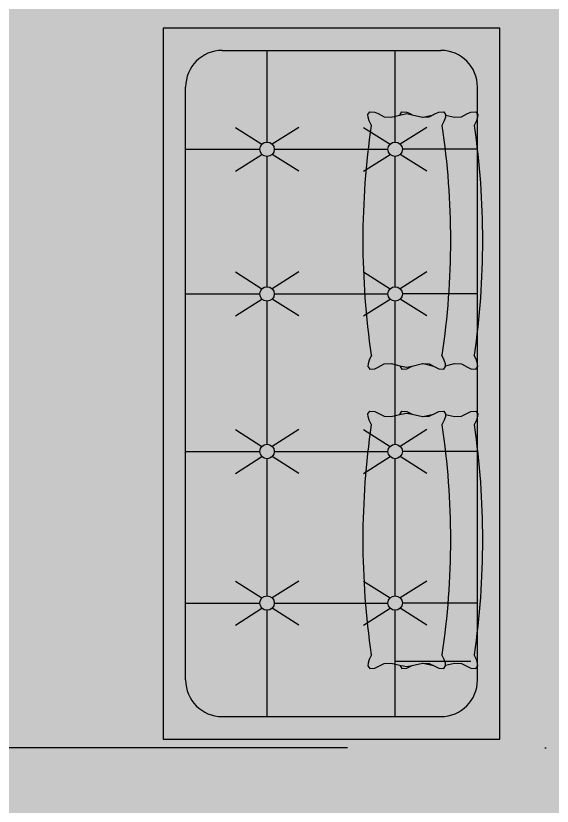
# Model space of a CAD drawing. Header units: centimetres. Extents: x 0 to 1084401, y -139216 to 99734.
# Drawn here: x 910797.2 to 910907.5, y 11779.7 to 11942.2 of the extents above; entities that cross this region are included whole.
import ezdxf

# ---------------------------------------------------------------- set-up
doc = ezdxf.new("R2010")
doc.units = ezdxf.units.CM
doc.header["$LTSCALE"] = 4
doc.linetypes.add('DASHDOT', pattern=[25.4, 12.7, -6.35, 0, -6.35])
for name, color, linetype in [('0.4', 4, 'Continuous'), ('AIT-LAY-HTC', 254, 'Continuous'), ('AIT-LAY-MOB', 2, 'Continuous'), ('B-CORTE', 4, 'DASHDOT')]:
    doc.layers.add(name, color=color, linetype=linetype)

# ---------------------------------------------------------------- blocks, each defined once
blk = doc.blocks.new('A$C488113EE')
at = {"layer": 'AIT-LAY-HTC'}
h = blk.add_hatch(color=252, dxfattribs=at)
h.paths.add_polyline_path([(0.6737887888205023, 0.2598102904031308), (0.6825704459604651, 0.2765291510790462), (0.686741961552741, 0.2849983556306626), (0.6874667224078621, 0.2987345476632051), (0.6802739420997739, 0.3035019179134402), (0.6732953346212014, 0.3030251787246705), (0.6635821684544965, 0.2999555357794002), (0.650774633246499, 0.2937785234166661, 0.07309790113373814), (0.03669210851637672, 0.2937785234166661), (0.02388457330826554, 0.2999555357793788), (0.01417140714167431, 0.303025178724674), (0.007192799663073401, 0.3035019179134402), (1.935492832672026e-08, 0.2987345476631766), (0.0007247802101346679, 0.2849983556305773), (0.00489629580295059, 0.276529151079064), (0.01367795294234497, 0.2598102904032693), (0.01434502991551767, 0.2418521493647141), (0.008670229668496177, 0.2176499509981973), (0.01417140714170273, 0.2172741415127106), (0.0238845733082087, 0.2142044985675007), (0.03669210851637672, 0.2080274862047311, -0.07309790113373814), (0.650774633246499, 0.2080274862047311), (0.6635821684545817, 0.2142044985675149), (0.6732953346212298, 0.2172741415127071), (0.6787965120943227, 0.2176499509982008), (0.673121711847358, 0.2418521493647923)])
h.paths.add_polyline_path([(0.6729431969841073, 0.1568624521019757), (0.6731889211572479, 0.1579104299904692), (0.6737887888205307, 0.1740592531912881), (0.6825704459608914, 0.1907781138686353), (0.6867419615527126, 0.1992473184185393), (0.687466722407919, 0.212983510451263), (0.6802739420998591, 0.2177508807015052), (0.673295334621173, 0.2172741415127035), (0.6635821684546102, 0.2142044985674225), (0.650774633246499, 0.2080274862047311, 0.07309790113373814), (0.03669210851637672, 0.2080274862047311), (0.02388457330800975, 0.2142044985675149), (0.01417140714167431, 0.2172741415127035), (0.007192799663073401, 0.2177508807015016), (1.935498517013912e-08, 0.2129835104512097), (0.0007247802101346679, 0.1992473184185464), (0.004896295803632711, 0.1907781138645781), (0.01367795294231655, 0.1740592531912384), (0.01427782060568461, 0.1579104299903022), (0.0145235447787968, 0.1568624521020041), (0.007889004141105715, 0.128567100443302), (0.004990184934939634, 0.1139869334958696), (0.007889004140992029, 0.09940676654948888), (0.01434502991563136, 0.07187275483892464), (0.01367795294231655, 0.05391461380055773), (0.004896295803007433, 0.03719575312599588), (0.0007247802100778244, 0.02872654857315027), (1.935495674842969e-08, 0.01499035654061842), (0.007192799663073401, 0.01022298629034779), (0.01417140714167431, 0.01069972547908904), (0.02388457330815186, 0.01376936842437715), (0.03669210851637672, 0.01994638078712185, 0.07309790113373545), (0.6507746332464421, 0.01994638078712896), (0.6635821684544965, 0.01376936842437715), (0.673295334621173, 0.01069972547912101), (0.6802739420997739, 0.01022298629035134), (0.6874667224079758, 0.01499035654060776), (0.6867419615527126, 0.02872654857321422), (0.6825704459602093, 0.037195753124454), (0.6737887888205591, 0.05391461380061102), (0.6731217118472728, 0.07187275483872568), (0.67957773762177, 0.09940676654861491), (0.6824765568279361, 0.1139869334959869), (0.6795777376219405, 0.1285671004419626)])
h.paths.add_polyline_path([(1.47972342017971, 0.09940676654824188), (1.482622239385847, 0.1139869334959016), (1.479723420179624, 0.1285671004441191), (1.473088879542075, 0.1568624521019331), (1.473334603715131, 0.1579104299905048), (1.473934471378499, 0.1740592531913023), (1.482716128518462, 0.1907781138678537), (1.486887644110681, 0.1992473184185357), (1.48761240496583, 0.2129835104512239), (1.480419624657742, 0.2177508807015052), (1.473441017179169, 0.2172741415127071), (1.463727851012493, 0.2142044985674971), (1.45092031580441, 0.2080274862047311, 0.07309790113373472), (0.8368377910743163, 0.2080274862047311), (0.824030255866063, 0.2142044985675149), (0.8143170896996139, 0.2172741415127071), (0.807338482221013, 0.2177508807015087), (0.8001457019128964, 0.2129835104512168), (0.8008704627681595, 0.1992473184185677), (0.8050419783593838, 0.1907781138691895), (0.8138236355002846, 0.1740592531912171), (0.8144235031635674, 0.1579104299904941), (0.8146692273367933, 0.1568624521021), (0.8080346866988748, 0.1285671004427655), (0.8051358674928224, 0.1139869334959052), (0.8080346866990453, 0.099406766548924), (0.8144907124735141, 0.07187275483867239), (0.813823635500313, 0.05391461380067852), (0.8050419783611176, 0.0371957531259568), (0.8008704627680459, 0.02872654857326751), (0.8001457019128964, 0.01499035654061132), (0.8073384822209846, 0.01022298629034424), (0.8143170896995571, 0.01069972547911746), (0.824030255866063, 0.01376936842436649), (0.8368377910743163, 0.01994638078712185, 0.07309790113373886), (1.45092031580441, 0.01994638078711475), (1.463727851012635, 0.01376936842435939), (1.473441017179084, 0.01069972547909259), (1.480419624657685, 0.01022298629034779), (1.487612404965915, 0.01499035654059711), (1.486887644110681, 0.0287265485731929), (1.482716128518149, 0.03719575312391754), (1.473934471378442, 0.05391461380053997), (1.473267394405241, 0.07187275483878253)])
h.paths.add_polyline_path([(1.47393447137847, 0.2598102904031698), (1.482716128516813, 0.2765291510777672), (1.486887644110681, 0.2849983556305773), (1.487612404965915, 0.2987345476631944), (1.480419624657742, 0.3035019179134402), (1.473441017179141, 0.303025178724674), (1.463727851012493, 0.2999555357794108), (1.45092031580441, 0.2937785234166661, 0.07309790113373472), (0.8368377910743163, 0.2937785234166661), (0.8240302558661199, 0.2999555357794215), (0.8143170896996139, 0.3030251787246669), (0.8073384822209846, 0.3035019179134402), (0.8001457019128679, 0.2987345476631909), (0.8008704627681027, 0.2849983556306235), (0.805041978361487, 0.2765291510767796), (0.8138236355002277, 0.2598102904032658), (0.8144907124734857, 0.2418521493649273), (0.8088159122264358, 0.2176499509982044), (0.8143170896996708, 0.2172741415127106), (0.8240302558662904, 0.2142044985674403), (0.8368377910743163, 0.2080274862047311, -0.07309790113373472), (1.45092031580441, 0.2080274862047311), (1.463727851012408, 0.2142044985674545), (1.473441017179113, 0.2172741415127035), (1.478942194652291, 0.2176499509981973), (1.473267394405269, 0.241852149364842)])
blk.add_line((0.01901602203514585, 0.2849983556302398), (0.01901602203514585, 0.08430472682137591))
for points in [[(0.008670229668496177, 0.2176499509981973), (0.01434502991557451, 0.2418521493648775), (0.01367795294234497, 0.2598102904031983), (0.004896295802637951, 0.276529151078666), (0.0007247802101346679, 0.2849983556305808), (1.935495674842969e-08, 0.2987345476631909), (0.007192799663073401, 0.3035019179134402), (0.01417140714167431, 0.3030251787246705), (0.02388457330826554, 0.2999555357794357), (0.03669210851637672, 0.2937785234166661)], [(0.6787965120943795, 0.2176499509981973), (0.6731217118473012, 0.2418521493648775), (0.6737887888205307, 0.2598102904031983), (0.6825704459602946, 0.2765291510786945), (0.686741961552741, 0.2849983556305808), (0.687466722407919, 0.2987345476631909), (0.6802739420998023, 0.3035019179134402), (0.6732953346212014, 0.3030251787246705), (0.6635821684546102, 0.2999555357794357), (0.650774633246499, 0.2937785234166661)], [(0.8088159122264074, 0.2176499509981973), (0.8144907124735141, 0.2418521493648775), (0.8138236355002846, 0.2598102904031983), (0.8050419783605207, 0.2765291510786945), (0.8008704627680743, 0.2849983556305808), (0.8001457019128679, 0.2987345476631909), (0.8073384822209846, 0.3035019179134402), (0.8143170896996139, 0.3030251787246705), (0.8240302558662052, 0.2999555357794357), (0.8368377910743163, 0.2937785234166661)], [(1.478942194652319, 0.2176499509981973), (1.473267394405241, 0.2418521493648775), (1.47393447137847, 0.2598102904031983), (1.482716128518177, 0.276529151078666), (1.486887644110681, 0.2849983556305808), (1.487612404965859, 0.2987345476631909), (1.480419624657742, 0.3035019179134402), (1.473441017179141, 0.3030251787246705), (1.46372785101255, 0.2999555357794357), (1.45092031580441, 0.2937785234166661)], [(0.03669210851637672, 0.01994638078712185), (0.02388457330826554, 0.0137693684243807), (0.01417140714167431, 0.01069972547908904), (0.00719279966304498, 0.01022298629034779), (1.935495674842969e-08, 0.01499035654056868), (0.0007247802101346679, 0.02872654857317869), (0.004896295802637951, 0.03719575312509349), (0.01367795294234497, 0.05391461380056128), (0.01434502991557451, 0.071872754838882), (0.007889004141048872, 0.09940676654894176), (0.004990184934939634, 0.1139869334958981), (0.007889004141048872, 0.1285671004428544), (0.01434502991557451, 0.1561011121529425), (0.01367795294234497, 0.1740592531912348), (0.004896295802637951, 0.1907781138667595), (0.0007247802101346679, 0.1992473184186174), (1.935495674842969e-08, 0.2129835104512274), (0.007192799663073401, 0.2177508807015052), (0.01417140714167431, 0.2172741415127071), (0.02388457330826554, 0.2142044985674723), (0.03669210851637672, 0.2080274862047311)], [(0.6507746332464706, 0.01994638078712185), (0.6635821684546102, 0.0137693684243807), (0.6732953346212014, 0.01069972547911746), (0.6802739420998023, 0.01022298629034779), (0.687466722407919, 0.01499035654059711), (0.686741961552741, 0.02872654857320711), (0.6825704459602946, 0.03719575312509349), (0.6737887888205307, 0.05391461380058971), (0.6731217118473012, 0.07187275483891042), (0.6795777376217984, 0.09940676654897018), (0.6824765568279361, 0.1139869334959265), (0.6795777376217984, 0.1285671004428544), (0.6731217118473012, 0.1561011121529425), (0.6737887888205307, 0.1740592531912348), (0.6825704459602946, 0.1907781138667595), (0.686741961552741, 0.1992473184186174), (0.687466722407919, 0.2129835104512274), (0.6802739420998023, 0.2177508807015052), (0.6732953346212014, 0.2172741415127071), (0.6635821684546102, 0.2142044985674723), (0.650774633246499, 0.2080274862047311)], [(0.8368377910743163, 0.01994638078712185), (0.8240302558662052, 0.0137693684243807), (0.8143170896996139, 0.01069972547911746), (0.8073384822209846, 0.01022298629034779), (0.8001457019128679, 0.01499035654059711), (0.8008704627680743, 0.02872654857320711), (0.8050419783605207, 0.03719575312509349), (0.8138236355002846, 0.05391461380058971), (0.8144907124735141, 0.07187275483891042), (0.8080346866989885, 0.09940676654897018), (0.8051358674928792, 0.1139869334959265), (0.8080346866989885, 0.1285671004428544), (0.8144907124735141, 0.1561011121529425), (0.8138236355002846, 0.1740592531912348), (0.8050419783605207, 0.1907781138667595), (0.8008704627680743, 0.1992473184186174), (0.8001457019128679, 0.2129835104512274), (0.8073384822209846, 0.2177508807015052), (0.8143170896996139, 0.2172741415127071), (0.8240302558662052, 0.2142044985674723), (0.8368377910743163, 0.2080274862047311)], [(1.45092031580441, 0.01994638078712185), (1.46372785101255, 0.0137693684243807), (1.473441017179141, 0.01069972547908904), (1.480419624657742, 0.01022298629034779), (1.487612404965859, 0.01499035654056868), (1.486887644110681, 0.02872654857317869), (1.482716128518177, 0.03719575312509349), (1.47393447137847, 0.05391461380056128), (1.473267394405241, 0.071872754838882), (1.479723420179738, 0.09940676654894176), (1.482622239385876, 0.1139869334958981), (1.479723420179738, 0.1285671004428544), (1.473267394405241, 0.1561011121529425), (1.47393447137847, 0.1740592531912348), (1.482716128518177, 0.1907781138667595), (1.486887644110681, 0.1992473184186174), (1.487612404965859, 0.2129835104512274), (1.480419624657742, 0.2177508807015052), (1.473441017179141, 0.2172741415127071), (1.46372785101255, 0.2142044985674723), (1.45092031580441, 0.2080274862047311)], [(0.01427782060562777, 0.1558144742132477), (0.01434502991557451, 0.1576237920508454), (0.00792175467040579, 0.1850181275128371)], [(0.6731889211572479, 0.1558144742132761), (0.6731217118473012, 0.1576237920508738), (0.6795449870925268, 0.1850181275128371)], [(0.8144235031635674, 0.1558144742132761), (0.8144907124735141, 0.1576237920508738), (0.8080674372282886, 0.1850181275128371)], [(1.473334603715159, 0.1558144742132477), (1.473267394405241, 0.1576237920508454), (1.479690669650381, 0.1850181275128371)], [(0.008670229668496177, 0.09607495320559067), (0.00719279966304498, 0.09597402350228279), (1.935495674842969e-08, 0.1007413937525321), (0.0007247802101346679, 0.1144775857851705), (0.004896295802637951, 0.1229467903370285), (0.00792175467040579, 0.1287067766909793)], [(0.6787965120943795, 0.09607495320559067), (0.6802739420998023, 0.09597402350228279), (0.687466722407919, 0.1007413937525605), (0.686741961552741, 0.1144775857851705), (0.6825704459602946, 0.1229467903370285), (0.6795449870925268, 0.1287067766909793)], [(0.8088159122264074, 0.09607495320559067), (0.8073384822209846, 0.09597402350228279), (0.8001457019128679, 0.1007413937525605), (0.8008704627680743, 0.1144775857851705), (0.8050419783605207, 0.1229467903370285), (0.8080674372282886, 0.1287067766909793)], [(1.478942194652319, 0.09607495320559067), (1.480419624657742, 0.09597402350228279), (1.487612404965859, 0.1007413937525321), (1.486887644110681, 0.1144775857851705), (1.482716128518177, 0.1229467903370285), (1.479690669650381, 0.1287067766909793)]]:
    blk.add_lwpolyline(points)
for centre, radius, start, end in [((0.3437333708814378, -1.795205175731365), 2.111427770988389, 81.63846911779682, 98.36153088219987), ((1.143879053439349, -1.795205175731365), 2.111427770988389, 81.63846911779682, 98.36153088219987), ((0.3437333708814378, -1.880956212943328), 2.111427770988389, 81.63846911779682, 98.36153088219987), ((1.143879053439349, -1.880956212943328), 2.111427770988389, 81.63846911779682, 98.36153088219987), ((0.3437333708814663, 2.108930079935124), 2.111427770988327, 261.6384691177968, 278.3615308822032), ((1.143879053439349, 2.108930079935096), 2.111427770988327, 261.6384691177968, 278.3615308822032)]:
    blk.add_arc(centre, radius, start, end)
blk = doc.blocks.new('A$C5116721E')
at = {"layer": 'AIT-LAY-HTC'}
blk.add_hatch(color=252, dxfattribs=at).paths.add_polyline_path([(1.859999996661494, 0.8600000239219776), (-0.04000000333849907, 0.8600000239219776), (-0.04000000333849926, -0.03999997607780792), (1.859999996661494, -0.03999997607780777)])
h = blk.add_hatch(color=255, dxfattribs=at)
edge = h.paths.add_edge_path()
edge.add_line((1.799999996661512, 0.5822222461448945), (1.555121407617008, 0.5822222461447808))
edge.add_ellipse((1.535815036425873, 0.5822222461447808), major_axis=(-0.01365166598936922, 0.01365166598936922), ratio=0.999999999998086, start_angle=225.0000000000549, end_angle=314.9999999999452)
edge.add_line((1.535815036425873, 0.6015286173359158), (1.535815036425873, 0.8000000239219904))
edge.add_line((1.535815036425873, 0.8000000239219904), (1.702222218883691, 0.800000023921978))
edge.add_ellipse((1.702222218883691, 0.7022222461441299), major_axis=(-0.06913932971606143, 0.0691393297160614), ratio=0.9999999999999098, start_angle=225.0000000000026, end_angle=314.99999999999744, ccw=False)
edge.add_line((1.799999996661512, 0.7022222461441299), (1.799999996661512, 0.5822222461448945))
edge = h.paths.add_edge_path()
edge.add_ellipse((1.535815036425873, 0.5822222461447808), major_axis=(0.01365166598936034, 0.01365166598936034), ratio=0.9999999999993872, start_angle=45.00000000001755, end_angle=134.9999999999824)
edge.add_line((1.516508665234738, 0.5822222461447808), (1.16865360728633, 0.5822222461447808))
edge.add_ellipse((1.149347236095196, 0.5822222461447808), major_axis=(0.0136516659893573, 0.0136516659893573), ratio=0.9999999999998321, start_angle=314.9999999999952, end_angle=405.0000000000048)
edge.add_line((1.149347236095196, 0.6015286173359158), (1.149347236095196, 0.8000000239220171))
edge.add_line((1.149347236095196, 0.8000000239220171), (1.535815036425873, 0.8000000239219904))
edge.add_line((1.535815036425873, 0.8000000239219904), (1.535815036425873, 0.6015286173359158))
edge = h.paths.add_edge_path()
edge.add_ellipse((1.535815036425873, 0.2400000239223772), major_axis=(0.01365166598936034, 0.01365166598936034), ratio=0.9999999999993872, start_angle=45.00000000001755, end_angle=134.9999999999824)
edge.add_line((1.516508665234738, 0.2400000239223772), (1.16865360728633, 0.2400000239223772))
edge.add_ellipse((1.149347236095196, 0.2400000239223772), major_axis=(0.01365166598935641, 0.01365166598935641), ratio=0.9999999999999623, start_angle=314.9999999999989, end_angle=405.000000000001)
edge.add_line((1.149347236095196, 0.2593063951135122), (1.149347236095196, 0.5629158749536476))
edge.add_ellipse((1.149347236095196, 0.5822222461447808), major_axis=(-0.01365166598935641, 0.01365166598935641), ratio=0.9999999999998702, start_angle=134.9999999999963, end_angle=225.0000000000037)
edge.add_line((1.16865360728633, 0.5822222461447808), (1.516508665234738, 0.5822222461447808))
edge.add_ellipse((1.535815036425873, 0.5822222461447808), major_axis=(0.01365166598935641, 0.01365166598935641), ratio=0.9999999999998701, start_angle=134.9999999999963, end_angle=225.0000000000037)
edge.add_line((1.535815036425873, 0.5629158749536476), (1.535815036425873, 0.2593063951135122))
edge = h.paths.add_edge_path()
edge.add_line((1.535815036425845, 0.02000002392218292), (1.149347236095196, 0.02000002392212785))
edge.add_line((1.149347236095196, 0.02000002392212785), (1.149347236095196, 0.2206936527312422))
edge.add_ellipse((1.149347236095196, 0.2400000239223772), major_axis=(-0.01365166598935641, 0.01365166598935642), ratio=0.999999999999962, start_angle=134.9999999999989, end_angle=225.0000000000011)
edge.add_line((1.16865360728633, 0.2400000239223772), (1.516508665234738, 0.2400000239223772))
edge.add_ellipse((1.535815036425873, 0.2400000239223772), major_axis=(0.01365166598935641, 0.01365166598935641), ratio=0.9999999999999623, start_angle=134.9999999999989, end_angle=225.0000000000011)
edge.add_line((1.535815036425873, 0.2206936527312422), (1.535815036425845, 0.02000002392218292))
edge = h.paths.add_edge_path()
edge.add_ellipse((1.702222218883691, 0.1177778017000559), major_axis=(0.06913932971610161, 0.06913932971610162), ratio=0.9999999999993285, start_angle=225.0000000000192, end_angle=314.9999999999808, ccw=False)
edge.add_line((1.702222218883691, 0.02000002392220779), (1.535815036425873, 0.02000002392218292))
edge.add_line((1.535815036425873, 0.02000002392218292), (1.535815036425873, 0.2206936527312422))
edge.add_ellipse((1.535815036425873, 0.2400000239223772), major_axis=(0.01365166598935001, 0.01365166598935001), ratio=0.999999999999428, start_angle=225.0000000000164, end_angle=314.9999999999836)
edge.add_line((1.55512140761698, 0.2400000239223772), (1.799999996661569, 0.2400000239224909))
edge.add_line((1.799999996661569, 0.2400000239224909), (1.799999996661569, 0.1177778017000861))
edge = h.paths.add_edge_path()
edge.add_line((1.799999996661569, 0.2400000239224909), (1.555121407617008, 0.2400000239223772))
edge.add_ellipse((1.535815036425873, 0.2400000239223772), major_axis=(-0.0136516659893701, 0.0136516659893701), ratio=0.9999999999979559, start_angle=225.0000000000586, end_angle=314.9999999999415)
edge.add_line((1.535815036425873, 0.2593063951135122), (1.535815036425873, 0.5629158749536476))
edge.add_ellipse((1.535815036425873, 0.5822222461447808), major_axis=(0.01365166598934875, 0.01365166598934875), ratio=0.9999999999995202, start_angle=225.0000000000138, end_angle=314.9999999999862)
edge.add_line((1.55512140761698, 0.5822222461447808), (1.799999996661512, 0.5822222461448945))
edge.add_line((1.799999996661512, 0.5822222461448945), (1.799999996661569, 0.2400000239224909))
edge = h.paths.add_edge_path()
edge.add_line((1.130040864904061, 0.5822222461447808), (0.747700340104501, 0.5822222461447808))
edge.add_ellipse((0.728393968913366, 0.5822222461447808), major_axis=(0.0136516659893573, 0.0136516659893573), ratio=0.9999999999998321, start_angle=314.9999999999952, end_angle=405.0000000000048)
edge.add_line((0.728393968913366, 0.6015286173359158), (0.7283939689133376, 0.8000000239220473))
edge.add_line((0.7283939689133376, 0.8000000239220473), (1.149347236095196, 0.8000000239220171))
edge.add_line((1.149347236095196, 0.8000000239220171), (1.149347236095196, 0.6015286173359158))
edge.add_ellipse((1.149347236095196, 0.5822222461447808), major_axis=(-0.01365166598935729, 0.0136516659893573), ratio=0.9999999999998321, start_angle=-45.0000000000048, end_angle=45.0000000000048)
edge = h.paths.add_edge_path()
edge.add_ellipse((1.149347236095196, 0.2400000239223772), major_axis=(-0.01365166598935641, 0.01365166598935642), ratio=0.999999999999962, start_angle=-45.00000000000109, end_angle=45.00000000000109)
edge.add_line((1.130040864904061, 0.2400000239223772), (0.747700340104501, 0.2400000239223772))
edge.add_ellipse((0.728393968913366, 0.2400000239223772), major_axis=(0.01365166598935641, 0.01365166598935641), ratio=0.9999999999999623, start_angle=314.9999999999989, end_angle=405.000000000001)
edge.add_line((0.728393968913366, 0.2593063951135122), (0.728393968913366, 0.5629158749536476))
edge.add_ellipse((0.728393968913366, 0.5822222461447808), major_axis=(-0.01365166598935641, 0.01365166598935641), ratio=0.9999999999998702, start_angle=134.9999999999963, end_angle=225.0000000000037)
edge.add_line((0.747700340104501, 0.5822222461447808), (1.130040864904061, 0.5822222461447808))
edge.add_ellipse((1.149347236095196, 0.5822222461447808), major_axis=(0.01365166598935641, 0.01365166598935641), ratio=0.9999999999998701, start_angle=134.9999999999963, end_angle=225.0000000000037)
edge.add_line((1.149347236095196, 0.5629158749536476), (1.149347236095196, 0.2593063951135122))
edge = h.paths.add_edge_path()
edge.add_line((1.149347236095196, 0.02000002392212785), (0.7283939689133376, 0.02000002392206746))
edge.add_line((0.7283939689133376, 0.02000002392206746), (0.728393968913366, 0.2206936527312422))
edge.add_ellipse((0.728393968913366, 0.2400000239223772), major_axis=(-0.01365166598935641, 0.01365166598935642), ratio=0.999999999999962, start_angle=134.9999999999989, end_angle=225.0000000000011)
edge.add_line((0.747700340104501, 0.2400000239223772), (1.130040864904061, 0.2400000239223772))
edge.add_ellipse((1.149347236095196, 0.2400000239223772), major_axis=(0.01365166598935641, 0.01365166598935641), ratio=0.9999999999999623, start_angle=134.9999999999989, end_angle=225.0000000000011)
edge.add_line((1.149347236095196, 0.2206936527312422), (1.149347236095196, 0.02000002392212785))
edge = h.paths.add_edge_path()
edge.add_line((0.7283939689133376, 0.02000002392206746), (0.3232453748628643, 0.02000002392200884))
edge.add_line((0.3232453748628643, 0.02000002392200884), (0.3232453748628643, 0.2206936527312404))
edge.add_ellipse((0.3232453748628643, 0.2400000239223754), major_axis=(-0.01365166598935641, 0.01365166598935642), ratio=0.999999999999962, start_angle=134.9999999999989, end_angle=225.0000000000064)
edge.add_line((0.3425517460539993, 0.2400000239223772), (0.7090875977222311, 0.2400000239223772))
edge.add_ellipse((0.728393968913366, 0.2400000239223772), major_axis=(0.01365166598935641, 0.01365166598935641), ratio=0.9999999999999623, start_angle=134.9999999999989, end_angle=225.0000000000011)
edge.add_line((0.728393968913366, 0.2206936527312422), (0.7283939689133376, 0.02000002392206746))
edge = h.paths.add_edge_path()
edge.add_ellipse((0.728393968913366, 0.2400000239223772), major_axis=(-0.01365166598935641, 0.01365166598935642), ratio=0.999999999999962, start_angle=-45.00000000000109, end_angle=45.00000000000109)
edge.add_line((0.7090875977222311, 0.2400000239223772), (0.3425517460539993, 0.2400000239223772))
edge.add_ellipse((0.3232453748628643, 0.2400000239223754), major_axis=(-0.01365166598936922, 0.01365166598936922), ratio=0.999999999998086, start_angle=225.0000000000601, end_angle=314.9999999999452)
edge.add_line((0.3232453748628643, 0.2593063951135104), (0.3232453748628643, 0.5629158749536458))
edge.add_ellipse((0.3232453748628643, 0.582222246144779), major_axis=(0.01365166598935553, 0.01365166598935553), ratio=0.9999999999999998, start_angle=225, end_angle=315.0000000000053)
edge.add_line((0.3425517460539993, 0.5822222461447808), (0.7090875977222311, 0.5822222461447808))
edge.add_ellipse((0.728393968913366, 0.5822222461447808), major_axis=(0.01365166598935641, 0.01365166598935641), ratio=0.9999999999998701, start_angle=134.9999999999963, end_angle=225.0000000000037)
edge.add_line((0.728393968913366, 0.5629158749536476), (0.728393968913366, 0.2593063951135122))
edge = h.paths.add_edge_path()
edge.add_ellipse((0.728393968913366, 0.5822222461447808), major_axis=(-0.01365166598935729, 0.0136516659893573), ratio=0.9999999999998321, start_angle=-45.0000000000048, end_angle=45.0000000000048)
edge.add_line((0.7090875977222311, 0.5822222461447808), (0.3425517460539993, 0.5822222461447808))
edge.add_ellipse((0.3232453748628643, 0.582222246144779), major_axis=(-0.01365166598936922, 0.01365166598936922), ratio=0.999999999998086, start_angle=225.0000000000601, end_angle=314.9999999999452)
edge.add_line((0.3232453748628643, 0.601528617335914), (0.3232453748628643, 0.8000000239220757))
edge.add_line((0.3232453748628643, 0.8000000239220757), (0.7283939689133376, 0.8000000239220473))
edge.add_line((0.7283939689133376, 0.8000000239220473), (0.728393968913366, 0.6015286173359158))
edge = h.paths.add_edge_path()
edge.add_ellipse((0.3232453748628643, 0.582222246144779), major_axis=(-0.01365166598935729, 0.0136516659893573), ratio=0.9999999999998321, start_angle=-45.0000000000048, end_angle=45.0000000000048)
edge.add_line((0.3039390036717293, 0.582222246144779), (0.0199999966615394, 0.5822222461446653))
edge.add_line((0.0199999966615394, 0.5822222461446653), (0.0199999966615394, 0.7022222461442116))
edge.add_ellipse((0.1177777744393893, 0.7022222461442418), major_axis=(-0.06913932971607029, 0.06913932971607029), ratio=0.999999999999944, start_angle=-45.00000000000148, end_angle=45.00000000001933, ccw=False)
edge.add_line((0.1177777744393893, 0.8000000239220899), (0.3232453748628643, 0.8000000239220757))
edge.add_line((0.3232453748628643, 0.8000000239220757), (0.3232453748628643, 0.601528617335914))
edge = h.paths.add_edge_path()
edge.add_ellipse((0.3232453748628643, 0.2400000239223754), major_axis=(-0.01365166598935641, 0.01365166598935642), ratio=0.999999999999962, start_angle=-45.00000000000109, end_angle=45.00000000000109)
edge.add_line((0.3039390036717293, 0.2400000239223754), (0.01999999666151098, 0.2400000239223754))
edge.add_line((0.01999999666151098, 0.2400000239223754), (0.0199999966615394, 0.5822222461446653))
edge.add_line((0.0199999966615394, 0.5822222461446653), (0.3039390036717293, 0.582222246144779))
edge.add_ellipse((0.3232453748628643, 0.582222246144779), major_axis=(0.01365166598935641, 0.01365166598935641), ratio=0.9999999999998701, start_angle=134.9999999999963, end_angle=225.0000000000037)
edge.add_line((0.3232453748628643, 0.5629158749536458), (0.3232453748628643, 0.2593063951135104))
edge = h.paths.add_edge_path()
edge.add_line((0.3232453748628643, 0.02000002392200884), (0.1177777744393893, 0.02000002392197864))
edge.add_ellipse((0.1177777744393609, 0.1177778016998268), major_axis=(-0.06913932971607709, 0.06913932971607709), ratio=0.9999999999997476, start_angle=44.999999999989484, end_angle=135.0000000000094, ccw=False)
edge.add_line((0.01999999666151098, 0.117777801699857), (0.01999999666151098, 0.2400000239223754))
edge.add_line((0.01999999666151098, 0.2400000239223754), (0.3039390036717293, 0.2400000239223754))
edge.add_ellipse((0.3232453748628643, 0.2400000239223754), major_axis=(0.01365166598935641, 0.01365166598935641), ratio=0.9999999999999623, start_angle=134.9999999999989, end_angle=225.0000000000011)
edge.add_line((0.3232453748628643, 0.2206936527312404), (0.3232453748628643, 0.02000002392200884))
for p, q in [((0.1177777744393893, 0.8000000239220899), (1.702222218883691, 0.800000023921978)), ((0.3232453748628643, 0.8000000239219762), (0.3232453748628643, 0.6015286173359993)), ((0.7283939689133376, 0.800000023921978), (0.728393968913366, 0.601528617336001)), ((1.149347236095196, 0.800000023921978), (1.149347236095196, 0.601528617336001)), ((1.535815036425845, 0.800000023921978), (1.535815036425873, 0.601528617336001)), ((0.0199999966615394, 0.7022222461442116), (0.01999999666151098, 0.117777801699857)), ((1.799999996661512, 0.7022222461440997), (1.799999996661569, 0.1177778017000861)), ((0.2645115360323587, 0.6670889080882443), (0.3095937088734786, 0.5958739121341079)), ((0.3819792136933415, 0.6670889080882443), (0.3368970408522216, 0.5958739121341079)), ((0.6696601300828604, 0.6670889080882461), (0.7147423029239803, 0.5958739121341097)), ((0.6696601300828604, 0.6670889080882461), (0.7147423029239803, 0.5958739121341097)), ((0.7871278077438433, 0.6670889080882461), (0.7420456349027234, 0.5958739121341097)), ((0.7871278077438433, 0.6670889080882461), (0.7420456349027234, 0.5958739121341097)), ((1.090613397264718, 0.6670889080882461), (1.135695570105838, 0.5958739121341097)), ((1.208081074925701, 0.6670889080882461), (1.162998902084581, 0.5958739121341097)), ((1.477081197595368, 0.6670889080882461), (1.522163370436516, 0.5958739121341097)), ((1.594548875256379, 0.6670889080882461), (1.549466702415231, 0.5958739121341097)), ((0.01999999666151098, 0.5822222461446653), (0.3039390036717293, 0.582222246144779)), ((0.3425517460539993, 0.5822222461447808), (0.7090875977222311, 0.5822222461447808)), ((0.747700340104501, 0.5822222461447808), (1.130040864904061, 0.5822222461447808)), ((1.16865360728633, 0.5822222461447808), (1.516508665234738, 0.5822222461447808)), ((1.555121407617008, 0.5822222461447808), (1.799999996661569, 0.5822222461448945)), ((0.2645115360323587, 0.4973555842014559), (0.3095937088734786, 0.5685705801554501)), ((0.3232453748628643, 0.5629158749537009), (0.3232453748628643, 0.259306395113482)), ((0.3819792136933415, 0.4973555842014559), (0.3368970408522216, 0.5685705801554501)), ((0.6696601300828604, 0.4973555842014576), (0.7147423029239803, 0.5685705801554519)), ((0.6696601300828604, 0.4973555842014576), (0.7147423029239803, 0.5685705801554519)), ((0.728393968913366, 0.5629158749537027), (0.728393968913366, 0.2593063951134837)), ((0.7871278077438433, 0.4973555842014576), (0.7420456349027234, 0.5685705801554519)), ((0.7871278077438433, 0.4973555842014576), (0.7420456349027234, 0.5685705801554519)), ((1.090613397264718, 0.4973555842014576), (1.135695570105838, 0.5685705801554519)), ((1.149347236095196, 0.5629158749537027), (1.149347236095196, 0.2593063951134837)), ((1.208081074925701, 0.4973555842014576), (1.162998902084581, 0.5685705801554519)), ((1.477081197595368, 0.4973555842014576), (1.522163370436516, 0.5685705801554519)), ((1.535815036425873, 0.5629158749537027), (1.535815036425873, 0.2593063951134837)), ((1.594548875256379, 0.4973555842014576), (1.549466702415231, 0.5685705801554519)), ((0.2645115360323587, 0.3248666858658407), (0.3095937088734786, 0.2536516899117043)), ((0.3819792136933415, 0.3248666858658407), (0.3368970408522216, 0.2536516899117043)), ((0.6696601300828604, 0.3248666858658424), (0.7147423029239803, 0.2536516899117061)), ((0.7871278077438433, 0.3248666858658424), (0.7420456349027234, 0.2536516899117061)), ((1.090613397264718, 0.3248666858658424), (1.135695570105838, 0.2536516899117061)), ((1.208081074925701, 0.3248666858658424), (1.162998902084581, 0.2536516899117061)), ((1.477081197595368, 0.3248666858658424), (1.522163370436516, 0.2536516899117061)), ((1.594548875256379, 0.3248666858658424), (1.549466702415231, 0.2536516899117061)), ((0.01999999666151098, 0.2400000239223754), (0.3039390036717293, 0.2400000239223754)), ((0.3425517460539993, 0.2400000239223772), (0.7090875977222311, 0.2400000239223772)), ((0.747700340104501, 0.2400000239223772), (1.130040864904061, 0.2400000239223772)), ((1.16865360728633, 0.2400000239223772), (1.516508665234738, 0.2400000239223772)), ((1.555121407617008, 0.2400000239223772), (1.799999996661569, 0.2400000239224909)), ((0.2645115360323587, 0.1551333619789386), (0.3095937088734786, 0.2263483579330465)), ((0.3232453748628643, 0.02000002392243339), (0.3232453748628643, 0.2206936527312973)), ((0.3819792136933415, 0.1551333619789386), (0.3368970408522216, 0.2263483579330465)), ((0.6696601300828604, 0.1551333619789403), (0.7147423029239803, 0.2263483579330483)), ((0.7283939689133376, 0.02000002392243516), (0.728393968913366, 0.220693652731299)), ((0.7871278077438433, 0.1551333619789403), (0.7420456349027234, 0.2263483579330483)), ((1.090613397264718, 0.1551333619789403), (1.135695570105838, 0.2263483579330483)), ((1.149347236095196, 0.02000002392243516), (1.149347236095196, 0.220693652731299)), ((1.208081074925701, 0.1551333619789403), (1.162998902084581, 0.2263483579330483)), ((1.477081197595368, 0.1551333619789403), (1.522163370436516, 0.2263483579330483)), ((1.535815036425873, 0.02000002392243516), (1.535815036425873, 0.220693652731299)), ((1.594548875256379, 0.1551333619789403), (1.549466702415231, 0.2263483579330483)), ((0.1177777744393893, 0.02000002392197864), (1.702222218883691, 0.02000002392220779))]:
    blk.add_line(p, q)
blk.add_lwpolyline([(1.859999996661494, 0.8600000239219776), (-0.04000000333849907, 0.8600000239219776), (-0.04000000333849926, -0.03999997607780792), (1.859999996661494, -0.03999997607780777)], close=True)
for centre in [(0.3232453748628643, 0.582222246144779), (0.728393968913366, 0.5822222461447808), (0.728393968913366, 0.5822222461447808), (1.149347236095196, 0.5822222461447808), (1.535815036425873, 0.5822222461447808), (0.3232453748628643, 0.2400000239223754), (0.728393968913366, 0.2400000239223772), (1.149347236095196, 0.2400000239223772), (1.535815036425873, 0.2400000239223772)]:
    blk.add_circle(centre, 0.01930637119113462)
for centre, start, end in [((0.1177777744393893, 0.7022222461442116), 90, 180), ((1.702222218883691, 0.7022222461440997), 0, 89.99999999999675), ((0.1177777744393609, 0.117777801699857), 180, 270), ((1.702222218883691, 0.1177778017000861), 270.0000000000032, 0)]:
    blk.add_arc(centre, 0.09777777777784902, start, end)
at = {"extrusion": (0, 0, -1), "zscale": -1, "rotation": 180}
blk.add_blockref('A$C488113EE', (-0.1485327096885669, 0.3229864360853423), dxfattribs=at)

msp = doc.modelspace()

# ---------------------------------------------------------------- hatches: boundary and pattern name
at = {"layer": '0.4', "true_color": 0xf8f3ec}
h = msp.add_hatch(color=7, dxfattribs=at)
h.dxf.hatch_style = 1
h.paths.add_polyline_path([(917643.7551293693, 6257.4967636172), (917643.7551293693, 15479.04640484059), (896254.9483097381, 15479.04640484059), (896254.9483097381, 6257.4967636172)])

# ---------------------------------------------------------------- linework, layer by layer
at = {"layer": 'B-CORTE', "ltscale": 1.6}
msp.add_line((913793.2125947423, 11791.69509158889), (900484.8674224017, 11791.69509158889), dxfattribs=at)

# ---------------------------------------------------------------- block references
at = {"layer": 'AIT-LAY-MOB', "ltscale": 3, "xscale": 76.9572947381365, "yscale": 76.9572947381365, "zscale": 76.9572947381365, "rotation": 90}
msp.add_blockref('A$C5116721E', (910893.6353705043, 11796.55485390743), dxfattribs=at)

doc.saveas('drawing.dxf')
